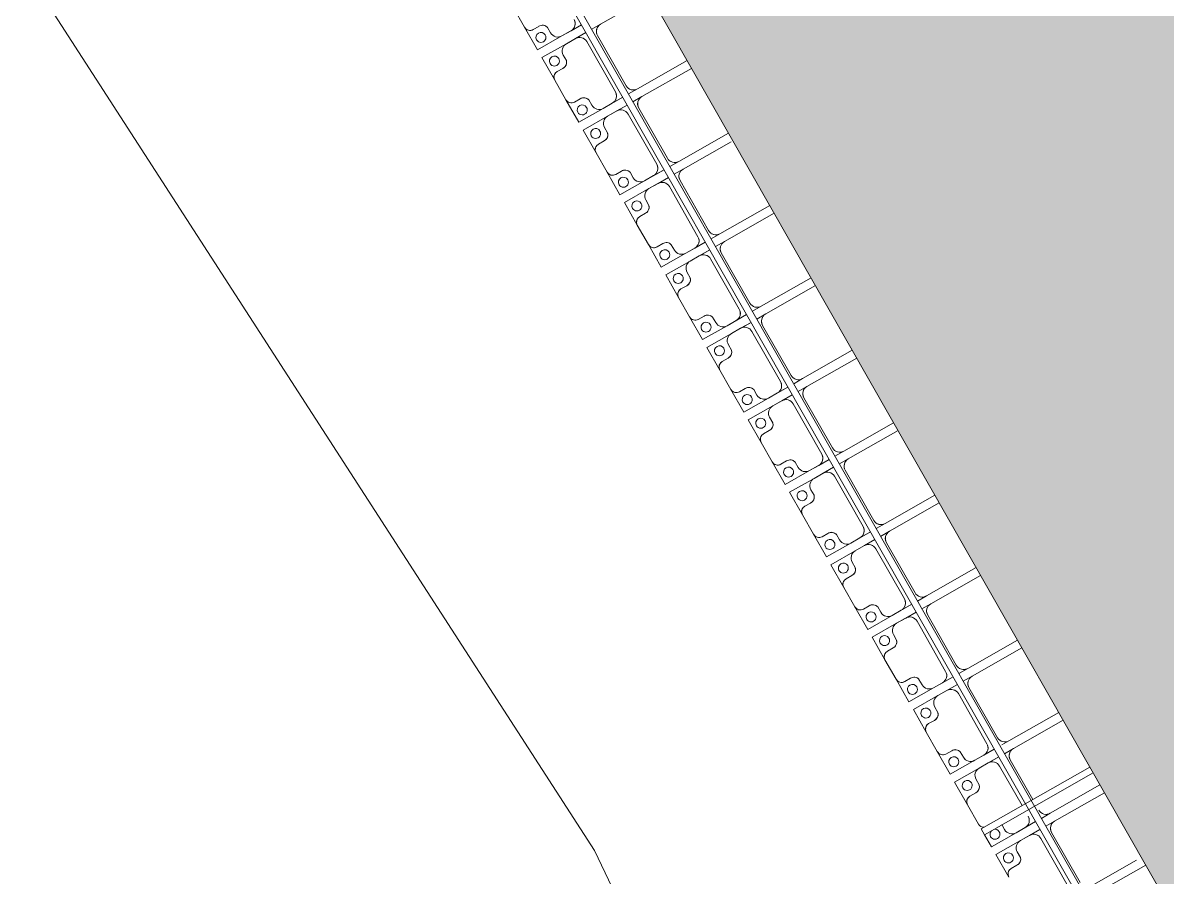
# Model space of a CAD drawing. Header units: millimetres. Extents: x -861324 to 439029, y -308065 to 694685.
# Drawn here: x -211428 to -204569, y -52402 to -47278 of the extents above; entities that cross this region are included whole.
import ezdxf

# ---------------------------------------------------------------- set-up
doc = ezdxf.new("R2010")
doc.units = ezdxf.units.MM
for name, color, linetype, lineweight in [('A-DETL-GENF', 92, 'Continuous', 9), ('A-DETL-THIN', 151, 'Continuous', 9), ('A-GENM', 13, 'Continuous', 9), ('C-TOPO-MINR', 7, 'Continuous', 9), ('S-BEAM', 12, 'Continuous', 9)]:
    doc.layers.add(name, color=color, linetype=linetype, lineweight=lineweight)

# ---------------------------------------------------------------- blocks, each defined once
blk = doc.blocks.new('Dầm C52 - Hộp 40x60-V138-BỐ TRÍ BÈ PIN HỒ BẢN MÒNG')
at = {"layer": 'S-BEAM', "color": 7}
for p, q in [((55233.7, 20), (55982.1, 20)), ((55982.1, 20), (55982.1, -20)), ((55982.1, -20), (55233.7, -20))]:
    blk.add_line(p, q, dxfattribs=at)
blk = doc.blocks.new('Dai phaodi lai - DẢI PHAO ĐI LẠI-25020-BỐ TRÍ BÈ PIN HỒ BẢN MÒNG')
at = {"layer": 'A-GENM', "color": 7}
for p, q in [((34776.8, 0), (34776.8, -343.3)), ((35723.2, -343.3), (35723.2, 0)), ((36723.2, -343.3), (36723.2, 0)), ((36776.8, 0), (36776.8, -343.3)), ((38223.2, -343.3), (38223.2, 0)), ((38276.8, 0), (38276.8, -343.3)), ((39776.8, 0), (39776.8, -343.3)), ((34276.8, 0), (34276.8, -343.3)), ((34723.2, -343.3), (34723.2, 0)), ((35223.2, -343.3), (35223.2, 0)), ((35276.8, -11), (35276.8, -343.3)), ((35776.8, 0), (35776.8, -343.3)), ((36223.2, -343.3), (36223.2, 0)), ((36276.8, 0), (36276.8, -343.3)), ((37223.2, -343.3), (37223.2, 0)), ((37276.8, 0), (37276.8, -343.3)), ((37723.2, -343.3), (37723.2, 0)), ((37776.8, 0), (37776.8, -343.3)), ((38723.2, -343.3), (38723.2, 0)), ((38776.8, 0), (38776.8, -343.3)), ((39223.2, -343.3), (39223.2, 0)), ((39276.8, 0), (39276.8, -343.3)), ((39723.2, -343.3), (39723.2, 0)), ((40223.2, -343.3), (40223.2, -32.6)), ((40276.8, 0), (40276.8, -343.3)), ((34276.8, -404.5), (34276.8, -343.3)), ((34326.8, -393.3), (34673.2, -393.3)), ((34723.2, -343.3), (34723.2, -404.5)), ((34776.8, -404.5), (34776.8, -343.3)), ((34826.8, -393.3), (35173.2, -393.3)), ((35223.2, -343.3), (35223.2, -404.5)), ((35276.8, -404.5), (35276.8, -343.3)), ((35326.8, -393.3), (35673.2, -393.3)), ((35723.2, -343.3), (35723.2, -404.5)), ((35776.8, -404.5), (35776.8, -343.3)), ((35826.8, -393.3), (36173.2, -393.3)), ((36223.2, -343.3), (36223.2, -404.5)), ((36276.8, -404.5), (36276.8, -343.3)), ((36326.8, -393.3), (36673.2, -393.3)), ((36723.2, -343.3), (36723.2, -404.5)), ((36776.8, -404.5), (36776.8, -343.3)), ((36826.8, -393.3), (37173.2, -393.3)), ((37223.2, -343.3), (37223.2, -404.5)), ((37276.8, -404.5), (37276.8, -343.3)), ((37326.8, -393.3), (37673.2, -393.3)), ((37723.2, -343.3), (37723.2, -404.5)), ((37776.8, -404.5), (37776.8, -343.3)), ((37826.8, -393.3), (38173.2, -393.3)), ((38223.2, -343.3), (38223.2, -404.5)), ((38276.8, -404.5), (38276.8, -343.3)), ((38326.8, -393.3), (38673.2, -393.3)), ((38723.2, -343.3), (38723.2, -404.5)), ((38776.8, -404.5), (38776.8, -343.3)), ((38826.8, -393.3), (39173.2, -393.3)), ((39223.2, -343.3), (39223.2, -393.2)), ((39276.8, -404.5), (39276.8, -343.3)), ((39326.8, -393.3), (39600, -393.3)), ((39723.2, -343.3), (39723.2, -404.5)), ((39776.8, -404.5), (39776.8, -343.3)), ((39826.8, -393.3), (40173.2, -393.3)), ((34223.2, -444.5), (34223.2, -516.7)), ((34276.8, -516.7), (34276.8, -444.5)), ((34673.2, -466.7), (34326.8, -466.7)), ((34723.2, -444.5), (34723.2, -516.7)), ((34776.8, -516.7), (34776.8, -444.5)), ((35173.2, -466.7), (34826.8, -466.7)), ((35223.2, -444.5), (35223.2, -516.7)), ((35276.8, -516.7), (35276.8, -444.5)), ((35673.2, -466.7), (35326.8, -466.7)), ((35723.2, -444.5), (35723.2, -516.7)), ((35776.8, -516.7), (35776.8, -444.5)), ((36173.2, -466.7), (35826.8, -466.7)), ((36223.2, -444.5), (36223.2, -516.7)), ((36276.8, -516.7), (36276.8, -444.5)), ((36673.2, -466.7), (36326.8, -466.7)), ((36723.2, -444.5), (36723.2, -516.7)), ((36776.8, -516.7), (36776.8, -444.5)), ((37173.2, -466.7), (36826.8, -466.7)), ((37223.2, -444.5), (37223.2, -516.7)), ((37276.8, -516.7), (37276.8, -444.5)), ((37673.2, -466.7), (37326.8, -466.7)), ((37723.2, -444.5), (37723.2, -516.7)), ((37776.8, -516.7), (37776.8, -444.5)), ((38173.2, -466.7), (37826.8, -466.7)), ((38223.2, -444.5), (38223.2, -516.7)), ((38276.8, -516.7), (38276.8, -444.5)), ((38673.2, -466.7), (38326.8, -466.7)), ((38723.2, -444.5), (38723.2, -516.7)), ((38776.8, -516.7), (38776.8, -444.5)), ((39173.2, -466.7), (38826.8, -466.7)), ((39223.2, -444.5), (39223.2, -516.7)), ((39276.8, -516.7), (39276.8, -444.5)), ((39600, -466.7), (39326.8, -466.7)), ((39723.2, -444.5), (39723.2, -516.7)), ((39776.8, -516.7), (39776.8, -444.5)), ((40173.2, -466.7), (39826.8, -466.7)), ((34223.2, -579.3), (34223.2, -516.7)), ((34276.8, -516.7), (34276.8, -579.3)), ((34723.2, -579.3), (34723.2, -516.7)), ((34776.8, -516.7), (34776.8, -579.3)), ((35223.2, -579.3), (35223.2, -516.7)), ((35276.8, -516.7), (35276.8, -579.3)), ((35723.2, -579.3), (35723.2, -516.7)), ((35776.8, -516.7), (35776.8, -579.3)), ((36223.2, -579.3), (36223.2, -516.7)), ((36276.8, -516.7), (36276.8, -579.3)), ((36723.2, -579.3), (36723.2, -516.7)), ((36776.8, -516.7), (36776.8, -579.3)), ((37223.2, -579.3), (37223.2, -516.7)), ((37276.8, -516.7), (37276.8, -579.3)), ((37723.2, -579.3), (37723.2, -516.7)), ((37776.8, -516.7), (37776.8, -579.3)), ((38223.2, -579.3), (38223.2, -516.7)), ((38276.8, -516.7), (38276.8, -579.3)), ((38723.2, -579.3), (38723.2, -516.7)), ((38776.8, -516.7), (38776.8, -579.3)), ((39223.2, -579.3), (39223.2, -516.7)), ((39276.8, -516.7), (39276.8, -579.3)), ((39723.2, -579.3), (39723.2, -516.7)), ((39776.8, -516.7), (39776.8, -579.3)), ((34104.9, -710.4), (34104.9, -670.7)), ((34135.7, -629.3), (34173.2, -629.3)), ((34326.8, -629.3), (34364.3, -629.3)), ((34395.1, -670.7), (34395.1, -710.4)), ((34604.9, -710.4), (34604.9, -670.7)), ((34635.7, -629.3), (34673.2, -629.3)), ((34826.8, -629.3), (34864.3, -629.3)), ((34895.1, -670.7), (34895.1, -710.4)), ((35104.9, -710.4), (35104.9, -670.7)), ((35135.7, -629.3), (35173.2, -629.3)), ((35326.8, -629.3), (35364.3, -629.3)), ((35395.1, -670.7), (35395.1, -710.4)), ((35604.9, -710.4), (35604.9, -670.7)), ((35635.7, -629.3), (35673.2, -629.3)), ((35826.8, -629.3), (35864.3, -629.3)), ((35895.1, -670.7), (35895.1, -710.4)), ((36104.9, -710.4), (36104.9, -670.7)), ((36135.7, -629.3), (36173.2, -629.3)), ((36326.8, -629.3), (36364.3, -629.3)), ((36395.1, -670.7), (36395.1, -710.4)), ((36604.9, -710.4), (36604.9, -670.7)), ((36635.7, -629.3), (36673.2, -629.3)), ((36826.8, -629.3), (36864.3, -629.3)), ((36895.1, -670.7), (36895.1, -710.4)), ((37104.9, -710.4), (37104.9, -670.7)), ((37135.7, -629.3), (37173.2, -629.3)), ((37326.8, -629.3), (37364.3, -629.3)), ((37395.1, -670.7), (37395.1, -710.4)), ((37604.9, -710.4), (37604.9, -670.7)), ((37635.7, -629.3), (37673.2, -629.3)), ((37826.8, -629.3), (37864.3, -629.3)), ((37895.1, -670.7), (37895.1, -710.4)), ((38104.9, -710.4), (38104.9, -670.7)), ((38135.7, -629.3), (38173.2, -629.3)), ((38326.8, -629.3), (38364.3, -629.3)), ((38395.1, -670.7), (38395.1, -710.4)), ((38604.9, -710.4), (38604.9, -670.7)), ((38635.7, -629.3), (38673.2, -629.3)), ((38826.8, -629.3), (38864.3, -629.3)), ((38895.1, -670.7), (38895.1, -710.4)), ((39104.9, -710.4), (39104.9, -670.7)), ((39135.7, -629.3), (39173.2, -629.3)), ((39326.8, -629.3), (39364.3, -629.3)), ((39395.1, -670.7), (39395.1, -710.4)), ((39637.8, -629.3), (39673.2, -629.3)), ((39826.8, -629.3), (39864.3, -629.3)), ((39895.1, -670.7), (39895.1, -710.4)), ((33933.1, -748.4), (34066.9, -748.4)), ((34433.1, -748.4), (34566.9, -748.4)), ((34933.1, -748.4), (35066.9, -748.4)), ((35433.1, -748.4), (35566.9, -748.4)), ((35933.1, -748.4), (36066.9, -748.4)), ((36433.1, -748.4), (36566.9, -748.4)), ((36933.1, -748.4), (37066.9, -748.4)), ((37433.1, -748.4), (37566.9, -748.4)), ((37933.1, -748.4), (38066.9, -748.4)), ((38433.1, -748.4), (38566.9, -748.4)), ((38933.1, -748.4), (39066.9, -748.4)), ((39433.1, -748.4), (39566.9, -748.4))]:
    blk.add_line(p, q, dxfattribs=at)
at = {"layer": 'A-GENM', "color": 9}
for p, q in [((34276.8, -404.5), (34276.8, -343.3)), ((34723.2, -343.3), (34723.2, -404.5)), ((34776.8, -404.5), (34776.8, -343.3)), ((35223.2, -343.3), (35223.2, -404.5)), ((35276.8, -404.5), (35276.8, -343.3)), ((35723.2, -343.3), (35723.2, -404.5)), ((35776.8, -404.5), (35776.8, -343.3)), ((36223.2, -343.3), (36223.2, -404.5)), ((36276.8, -404.5), (36276.8, -343.3)), ((36723.2, -343.3), (36723.2, -404.5)), ((36776.8, -404.5), (36776.8, -343.3)), ((37223.2, -343.3), (37223.2, -404.5)), ((37276.8, -404.5), (37276.8, -343.3)), ((37723.2, -343.3), (37723.2, -404.5)), ((37776.8, -404.5), (37776.8, -343.3)), ((38223.2, -343.3), (38223.2, -404.5)), ((38276.8, -404.5), (38276.8, -343.3)), ((38723.2, -343.3), (38723.2, -404.5)), ((38776.8, -404.5), (38776.8, -343.3)), ((39223.2, -343.3), (39223.2, -393.2)), ((39276.8, -404.5), (39276.8, -343.3)), ((39723.2, -343.3), (39723.2, -404.5)), ((39776.8, -404.5), (39776.8, -343.3)), ((34223.2, -444.5), (34223.2, -579.3)), ((34276.8, -579.3), (34276.8, -444.5)), ((34723.2, -444.5), (34723.2, -579.3)), ((34776.8, -579.3), (34776.8, -444.5)), ((35223.2, -444.5), (35223.2, -579.3)), ((35276.8, -579.3), (35276.8, -444.5)), ((35723.2, -444.5), (35723.2, -579.3)), ((35776.8, -579.3), (35776.8, -444.5)), ((36223.2, -444.5), (36223.2, -579.3)), ((36276.8, -579.3), (36276.8, -444.5)), ((36723.2, -444.5), (36723.2, -579.3)), ((36776.8, -579.3), (36776.8, -444.5)), ((37223.2, -444.5), (37223.2, -579.3)), ((37276.8, -579.3), (37276.8, -444.5)), ((37723.2, -444.5), (37723.2, -579.3)), ((37776.8, -579.3), (37776.8, -444.5)), ((38223.2, -444.5), (38223.2, -579.3)), ((38276.8, -579.3), (38276.8, -444.5)), ((38723.2, -444.5), (38723.2, -579.3)), ((38776.8, -579.3), (38776.8, -444.5)), ((39223.2, -444.5), (39223.2, -579.3)), ((39276.8, -579.3), (39276.8, -444.5)), ((39723.2, -444.5), (39723.2, -579.3)), ((39776.8, -579.3), (39776.8, -444.5)), ((34223.2, -579.3), (34223.2, -748.4)), ((34223.2, -748.4), (34223.2, -579.3)), ((34276.8, -748.4), (34276.8, -579.3)), ((34276.8, -579.3), (34276.8, -748.4)), ((34723.2, -579.3), (34723.2, -748.4)), ((34723.2, -748.4), (34723.2, -579.3)), ((34776.8, -748.4), (34776.8, -579.3)), ((34776.8, -579.3), (34776.8, -748.4)), ((35223.2, -579.3), (35223.2, -748.4)), ((35223.2, -748.4), (35223.2, -579.3)), ((35276.8, -748.4), (35276.8, -579.3)), ((35276.8, -579.3), (35276.8, -748.4)), ((35723.2, -579.3), (35723.2, -748.4)), ((35723.2, -748.4), (35723.2, -579.3)), ((35776.8, -748.4), (35776.8, -579.3)), ((35776.8, -579.3), (35776.8, -748.4)), ((36223.2, -579.3), (36223.2, -748.4)), ((36223.2, -748.4), (36223.2, -579.3)), ((36276.8, -748.4), (36276.8, -579.3)), ((36276.8, -579.3), (36276.8, -748.4)), ((36723.2, -579.3), (36723.2, -748.4)), ((36723.2, -748.4), (36723.2, -579.3)), ((36776.8, -748.4), (36776.8, -579.3)), ((36776.8, -579.3), (36776.8, -748.4)), ((37223.2, -579.3), (37223.2, -748.4)), ((37223.2, -748.4), (37223.2, -579.3)), ((37276.8, -748.4), (37276.8, -579.3)), ((37276.8, -579.3), (37276.8, -748.4)), ((37723.2, -579.3), (37723.2, -748.4)), ((37723.2, -748.4), (37723.2, -579.3)), ((37776.8, -748.4), (37776.8, -579.3)), ((37776.8, -579.3), (37776.8, -748.4)), ((38223.2, -579.3), (38223.2, -748.4)), ((38223.2, -748.4), (38223.2, -579.3)), ((38276.8, -748.4), (38276.8, -579.3)), ((38276.8, -579.3), (38276.8, -748.4)), ((38723.2, -579.3), (38723.2, -748.4)), ((38723.2, -748.4), (38723.2, -579.3)), ((38776.8, -748.4), (38776.8, -579.3)), ((38776.8, -579.3), (38776.8, -748.4)), ((39223.2, -579.3), (39223.2, -748.4)), ((39223.2, -748.4), (39223.2, -579.3)), ((39276.8, -748.4), (39276.8, -579.3)), ((39276.8, -579.3), (39276.8, -748.4)), ((39723.2, -579.3), (39723.2, -748.4)), ((39723.2, -748.4), (39723.2, -579.3)), ((39776.8, -748.4), (39776.8, -579.3)), ((39776.8, -579.3), (39776.8, -748.4)), ((34104.9, -670.7), (34104.9, -710.4)), ((34104.9, -670.7), (34104.9, -710.4)), ((34104.9, -710.4), (34104.9, -670.7)), ((34173.2, -629.3), (34135.7, -629.3)), ((34173.2, -629.3), (34135.7, -629.3)), ((34135.7, -629.3), (34173.2, -629.3)), ((34364.3, -629.3), (34326.8, -629.3)), ((34364.3, -629.3), (34326.8, -629.3)), ((34326.8, -629.3), (34364.3, -629.3)), ((34604.9, -670.7), (34604.9, -710.4)), ((34604.9, -670.7), (34604.9, -710.4)), ((34604.9, -710.4), (34604.9, -670.7)), ((34673.2, -629.3), (34635.7, -629.3)), ((34673.2, -629.3), (34635.7, -629.3)), ((34635.7, -629.3), (34673.2, -629.3)), ((34864.3, -629.3), (34826.8, -629.3)), ((34864.3, -629.3), (34826.8, -629.3)), ((34826.8, -629.3), (34864.3, -629.3)), ((35104.9, -670.7), (35104.9, -710.4)), ((35104.9, -670.7), (35104.9, -710.4)), ((35104.9, -710.4), (35104.9, -670.7)), ((35173.2, -629.3), (35135.7, -629.3)), ((35173.2, -629.3), (35135.7, -629.3)), ((35135.7, -629.3), (35173.2, -629.3)), ((35364.3, -629.3), (35326.8, -629.3)), ((35364.3, -629.3), (35326.8, -629.3)), ((35326.8, -629.3), (35364.3, -629.3)), ((35604.9, -670.7), (35604.9, -710.4)), ((35604.9, -670.7), (35604.9, -710.4)), ((35604.9, -710.4), (35604.9, -670.7)), ((35673.2, -629.3), (35635.7, -629.3)), ((35673.2, -629.3), (35635.7, -629.3)), ((35635.7, -629.3), (35673.2, -629.3)), ((35864.3, -629.3), (35826.8, -629.3)), ((35864.3, -629.3), (35826.8, -629.3)), ((35826.8, -629.3), (35864.3, -629.3)), ((36104.9, -670.7), (36104.9, -710.4)), ((36104.9, -670.7), (36104.9, -710.4)), ((36104.9, -710.4), (36104.9, -670.7)), ((36173.2, -629.3), (36135.7, -629.3)), ((36173.2, -629.3), (36135.7, -629.3)), ((36135.7, -629.3), (36173.2, -629.3)), ((36364.3, -629.3), (36326.8, -629.3)), ((36364.3, -629.3), (36326.8, -629.3)), ((36326.8, -629.3), (36364.3, -629.3)), ((36604.9, -670.7), (36604.9, -710.4)), ((36604.9, -670.7), (36604.9, -710.4)), ((36604.9, -710.4), (36604.9, -670.7)), ((36673.2, -629.3), (36635.7, -629.3)), ((36673.2, -629.3), (36635.7, -629.3)), ((36635.7, -629.3), (36673.2, -629.3)), ((36864.3, -629.3), (36826.8, -629.3)), ((36864.3, -629.3), (36826.8, -629.3)), ((36826.8, -629.3), (36864.3, -629.3)), ((37104.9, -670.7), (37104.9, -710.4)), ((37104.9, -670.7), (37104.9, -710.4)), ((37104.9, -710.4), (37104.9, -670.7)), ((37173.2, -629.3), (37135.7, -629.3)), ((37173.2, -629.3), (37135.7, -629.3)), ((37135.7, -629.3), (37173.2, -629.3)), ((37364.3, -629.3), (37326.8, -629.3)), ((37364.3, -629.3), (37326.8, -629.3)), ((37326.8, -629.3), (37364.3, -629.3)), ((37604.9, -670.7), (37604.9, -710.4)), ((37604.9, -670.7), (37604.9, -710.4)), ((37604.9, -710.4), (37604.9, -670.7)), ((37673.2, -629.3), (37635.7, -629.3)), ((37673.2, -629.3), (37635.7, -629.3)), ((37635.7, -629.3), (37673.2, -629.3)), ((37864.3, -629.3), (37826.8, -629.3)), ((37864.3, -629.3), (37826.8, -629.3)), ((37826.8, -629.3), (37864.3, -629.3)), ((38104.9, -670.7), (38104.9, -710.4)), ((38104.9, -670.7), (38104.9, -710.4)), ((38104.9, -710.4), (38104.9, -670.7)), ((38173.2, -629.3), (38135.7, -629.3)), ((38173.2, -629.3), (38135.7, -629.3)), ((38135.7, -629.3), (38173.2, -629.3)), ((38364.3, -629.3), (38326.8, -629.3)), ((38364.3, -629.3), (38326.8, -629.3)), ((38326.8, -629.3), (38364.3, -629.3)), ((38604.9, -670.7), (38604.9, -710.4)), ((38604.9, -670.7), (38604.9, -710.4)), ((38604.9, -710.4), (38604.9, -670.7)), ((38673.2, -629.3), (38635.7, -629.3)), ((38673.2, -629.3), (38635.7, -629.3)), ((38635.7, -629.3), (38673.2, -629.3)), ((38864.3, -629.3), (38826.8, -629.3)), ((38864.3, -629.3), (38826.8, -629.3)), ((38826.8, -629.3), (38864.3, -629.3)), ((39104.9, -670.7), (39104.9, -710.4)), ((39104.9, -670.7), (39104.9, -710.4)), ((39104.9, -710.4), (39104.9, -670.7)), ((39173.2, -629.3), (39135.7, -629.3)), ((39173.2, -629.3), (39135.7, -629.3)), ((39135.7, -629.3), (39173.2, -629.3)), ((39364.3, -629.3), (39326.8, -629.3)), ((39364.3, -629.3), (39326.8, -629.3)), ((39326.8, -629.3), (39364.3, -629.3)), ((39673.2, -629.3), (39637.8, -629.3)), ((39673.2, -629.3), (39637.8, -629.3)), ((39637.8, -629.3), (39673.2, -629.3)), ((39864.3, -629.3), (39826.8, -629.3)), ((39864.3, -629.3), (39826.8, -629.3)), ((39826.8, -629.3), (39864.3, -629.3)), ((34223.2, -748.4), (34066.9, -748.4)), ((34066.9, -748.4), (34223.2, -748.4)), ((34427.9, -748.4), (34276.8, -748.4)), ((34276.8, -748.4), (34427.9, -748.4)), ((34723.2, -748.4), (34566.9, -748.4)), ((34566.9, -748.4), (34723.2, -748.4)), ((34933.1, -748.4), (34776.8, -748.4)), ((34776.8, -748.4), (34933.1, -748.4)), ((35223.2, -748.4), (35066.9, -748.4)), ((35066.9, -748.4), (35223.2, -748.4)), ((35433.1, -748.4), (35276.8, -748.4)), ((35276.8, -748.4), (35433.1, -748.4)), ((35723.2, -748.4), (35566.9, -748.4)), ((35566.9, -748.4), (35723.2, -748.4)), ((35933.1, -748.4), (35776.8, -748.4)), ((35776.8, -748.4), (35933.1, -748.4)), ((36223.2, -748.4), (36066.9, -748.4)), ((36066.9, -748.4), (36223.2, -748.4)), ((36433.1, -748.4), (36276.8, -748.4)), ((36276.8, -748.4), (36433.1, -748.4)), ((36723.2, -748.4), (36566.9, -748.4)), ((36566.9, -748.4), (36723.2, -748.4)), ((36933.1, -748.4), (36776.8, -748.4)), ((36776.8, -748.4), (36933.1, -748.4)), ((37223.2, -748.4), (37066.9, -748.4)), ((37066.9, -748.4), (37223.2, -748.4)), ((37433.1, -748.4), (37276.8, -748.4)), ((37276.8, -748.4), (37433.1, -748.4)), ((37723.2, -748.4), (37566.9, -748.4)), ((37566.9, -748.4), (37723.2, -748.4)), ((37933.1, -748.4), (37776.8, -748.4)), ((37776.8, -748.4), (37933.1, -748.4)), ((38223.2, -748.4), (38066.9, -748.4)), ((38066.9, -748.4), (38223.2, -748.4)), ((38433.1, -748.4), (38276.8, -748.4)), ((38276.8, -748.4), (38433.1, -748.4)), ((38723.2, -748.4), (38566.9, -748.4)), ((38566.9, -748.4), (38723.2, -748.4)), ((38933.1, -748.4), (38776.8, -748.4)), ((38776.8, -748.4), (38933.1, -748.4)), ((39223.2, -748.4), (39066.9, -748.4)), ((39066.9, -748.4), (39223.2, -748.4)), ((39433.1, -748.4), (39276.8, -748.4)), ((39276.8, -748.4), (39433.1, -748.4)), ((39723.2, -748.4), (39640, -748.4)), ((39640, -748.4), (39723.2, -748.4)), ((39933.1, -748.4), (39776.8, -748.4)), ((39776.8, -748.4), (39933.1, -748.4))]:
    blk.add_line(p, q, dxfattribs=at)
at = {"layer": 'A-GENM', "color": 7}
for centre, radius, start, end in [((34326.8, -343.3), 50, 180, 270), ((34326.8, -343.3), 50, 210, 270), ((34673.2, -343.3), 50, 270, 0), ((34673.2, -343.3), 50, 300, 0), ((34826.8, -343.3), 50, 180, 270), ((34826.8, -343.3), 50, 210, 270), ((35173.2, -343.3), 50, 270, 0), ((35173.2, -343.3), 50, 300, 0), ((35326.8, -343.3), 50, 180, 270), ((35326.8, -343.3), 50, 210, 270), ((35673.2, -343.3), 50, 270, 0), ((35673.2, -343.3), 50, 300, 0), ((35826.8, -343.3), 50, 180, 270), ((35826.8, -343.3), 50, 210, 270), ((36173.2, -343.3), 50, 270, 0), ((36173.2, -343.3), 50, 300, 0), ((36326.8, -343.3), 50, 180, 270), ((36326.8, -343.3), 50, 210, 270), ((36673.2, -343.3), 50, 270, 0), ((36673.2, -343.3), 50, 300, 0), ((36826.8, -343.3), 50, 180, 270), ((36826.8, -343.3), 50, 210, 270), ((37173.2, -343.3), 50, 270, 0), ((37173.2, -343.3), 50, 300, 0), ((37326.8, -343.3), 50, 180, 270), ((37326.8, -343.3), 50, 210, 270), ((37673.2, -343.3), 50, 270, 0), ((37673.2, -343.3), 50, 300, 0), ((37826.8, -343.3), 50, 180, 270), ((37826.8, -343.3), 50, 210, 270), ((38173.2, -343.3), 50, 270, 0), ((38173.2, -343.3), 50, 300, 0), ((38326.8, -343.3), 50, 180, 270), ((38326.8, -343.3), 50, 210, 270), ((38673.2, -343.3), 50, 270, 0), ((38673.2, -343.3), 50, 300, 0), ((38826.8, -343.3), 50, 180, 270), ((38826.8, -343.3), 50, 210, 270), ((39173.2, -343.3), 50, 270, 0), ((39173.2, -343.3), 50, 300, 0), ((39326.8, -343.3), 50, 180, 270), ((39326.8, -343.3), 50, 210, 270), ((39673.2, -343.3), 50, 270, 0), ((39673.2, -343.3), 50, 300, 0), ((39826.8, -343.3), 50, 180, 270), ((39826.8, -343.3), 50, 210, 270), ((34173.2, -516.7), 50, 360, 90), ((34173.2, -516.7), 50, 30, 90), ((34326.8, -516.7), 50, 90, 180), ((34326.8, -516.7), 50, 120, 180), ((34673.2, -516.7), 50, 360, 90), ((34673.2, -516.7), 50, 30, 90), ((34826.8, -516.7), 50, 90, 180), ((34826.8, -516.7), 50, 120, 180), ((35173.2, -516.7), 50, 360, 90), ((35173.2, -516.7), 50, 30, 90), ((35326.8, -516.7), 50, 90, 180), ((35326.8, -516.7), 50, 120, 180), ((35673.2, -516.7), 50, 360, 90), ((35673.2, -516.7), 50, 30, 90), ((35826.8, -516.7), 50, 90, 180), ((35826.8, -516.7), 50, 120, 180), ((36173.2, -516.7), 50, 360, 90), ((36173.2, -516.7), 50, 30, 90), ((36326.8, -516.7), 50, 90, 180), ((36326.8, -516.7), 50, 120, 180), ((36673.2, -516.7), 50, 360, 90), ((36673.2, -516.7), 50, 30, 90), ((36826.8, -516.7), 50, 90, 180), ((36826.8, -516.7), 50, 120, 180), ((37173.2, -516.7), 50, 360, 90), ((37173.2, -516.7), 50, 30, 90), ((37326.8, -516.7), 50, 90, 180), ((37326.8, -516.7), 50, 120, 180), ((37673.2, -516.7), 50, 360, 90), ((37673.2, -516.7), 50, 30, 90), ((37826.8, -516.7), 50, 90, 180), ((37826.8, -516.7), 50, 120, 180), ((38173.2, -516.7), 50, 360, 90), ((38173.2, -516.7), 50, 30, 90), ((38326.8, -516.7), 50, 90, 180), ((38326.8, -516.7), 50, 120, 180), ((38673.2, -516.7), 50, 360, 90), ((38673.2, -516.7), 50, 30, 90), ((38826.8, -516.7), 50, 90, 180), ((38826.8, -516.7), 50, 120, 180), ((39173.2, -516.7), 50, 360, 90), ((39173.2, -516.7), 50, 30, 90), ((39326.8, -516.7), 50, 90, 180), ((39326.8, -516.7), 50, 120, 180), ((39673.2, -516.7), 50, 360, 90), ((39673.2, -516.7), 50, 30, 90), ((39826.8, -516.7), 50, 90, 180), ((39826.8, -516.7), 50, 120, 180), ((34173.2, -579.3), 50, 270, 360), ((34326.8, -579.3), 50, 180, 270), ((34673.2, -579.3), 50, 270, 360), ((34826.8, -579.3), 50, 180, 270), ((35173.2, -579.3), 50, 270, 360), ((35326.8, -579.3), 50, 180, 270), ((35673.2, -579.3), 50, 270, 360), ((35826.8, -579.3), 50, 180, 270), ((36173.2, -579.3), 50, 270, 360), ((36326.8, -579.3), 50, 180, 270), ((36673.2, -579.3), 50, 270, 360), ((36826.8, -579.3), 50, 180, 270), ((37173.2, -579.3), 50, 270, 360), ((37326.8, -579.3), 50, 180, 270), ((37673.2, -579.3), 50, 270, 360), ((37826.8, -579.3), 50, 180, 270), ((38173.2, -579.3), 50, 270, 360), ((38326.8, -579.3), 50, 180, 270), ((38673.2, -579.3), 50, 270, 360), ((38826.8, -579.3), 50, 180, 270), ((39173.2, -579.3), 50, 270, 360), ((39326.8, -579.3), 50, 180, 270), ((39673.2, -579.3), 50, 270, 360), ((39826.8, -579.3), 50, 180, 270), ((34144.8, -668.2), 40, 103.18854, 183.50807), ((34355.2, -668.2), 40, 356.49193, 76.81146), ((34644.8, -668.2), 40, 103.18854, 183.50807), ((34855.2, -668.2), 40, 356.49193, 76.81146), ((35144.8, -668.2), 40, 103.18854, 183.50807), ((35355.2, -668.2), 40, 356.49193, 76.81146), ((35644.8, -668.2), 40, 103.18854, 183.50807), ((35855.2, -668.2), 40, 356.49193, 76.81146), ((36144.8, -668.2), 40, 103.18854, 183.50807), ((36355.2, -668.2), 40, 356.49193, 76.81146), ((36644.8, -668.2), 40, 103.18854, 183.50807), ((36855.2, -668.2), 40, 356.49193, 76.81146), ((37144.8, -668.2), 40, 103.18854, 183.50807), ((37355.2, -668.2), 40, 356.49193, 76.81146), ((37644.8, -668.2), 40, 103.18854, 183.50807), ((37855.2, -668.2), 40, 356.49193, 76.81146), ((38144.8, -668.2), 40, 103.18854, 183.50807), ((38355.2, -668.2), 40, 356.49193, 76.81146), ((38644.8, -668.2), 40, 103.18854, 183.50807), ((38855.2, -668.2), 40, 356.49193, 76.81146), ((39144.8, -668.2), 40, 103.18854, 183.50807), ((39355.2, -668.2), 40, 356.49193, 76.81146), ((39855.2, -668.2), 40, 356.49193, 76.81146), ((34066.9, -710.4), 38, 270, 0), ((34433.1, -710.4), 38, 180, 270), ((34566.9, -710.4), 38, 270, 0), ((34933.1, -710.4), 38, 180, 270), ((35066.9, -710.4), 38, 270, 0), ((35433.1, -710.4), 38, 180, 270), ((35566.9, -710.4), 38, 270, 0), ((35933.1, -710.4), 38, 180, 270), ((36066.9, -710.4), 38, 270, 0), ((36433.1, -710.4), 38, 180, 270), ((36566.9, -710.4), 38, 270, 0), ((36933.1, -710.4), 38, 180, 270), ((37066.9, -710.4), 38, 270, 0), ((37433.1, -710.4), 38, 180, 270), ((37566.9, -710.4), 38, 270, 0), ((37933.1, -710.4), 38, 180, 270), ((38066.9, -710.4), 38, 270, 0), ((38433.1, -710.4), 38, 180, 270), ((38566.9, -710.4), 38, 270, 0), ((38933.1, -710.4), 38, 180, 270), ((39066.9, -710.4), 38, 270, 0), ((39433.1, -710.4), 38, 180, 270), ((39566.9, -710.4), 38, 270, 330), ((39933.1, -710.4), 38, 180, 270)]:
    blk.add_arc(centre, radius, start, end, dxfattribs=at)
at = {"layer": 'A-GENM', "color": 9}
for centre, radius, start, end in [((34173.2, -579.3), 50, 270, 360), ((34173.2, -579.3), 50, 270, 360), ((34173.2, -579.3), 50, 270, 360), ((34326.8, -579.3), 50, 180, 270), ((34326.8, -579.3), 50, 180, 270), ((34326.8, -579.3), 50, 180, 270), ((34673.2, -579.3), 50, 270, 360), ((34673.2, -579.3), 50, 270, 360), ((34673.2, -579.3), 50, 270, 360), ((34826.8, -579.3), 50, 180, 270), ((34826.8, -579.3), 50, 180, 270), ((34826.8, -579.3), 50, 180, 270), ((35173.2, -579.3), 50, 270, 360), ((35173.2, -579.3), 50, 270, 360), ((35173.2, -579.3), 50, 270, 360), ((35326.8, -579.3), 50, 180, 270), ((35326.8, -579.3), 50, 180, 270), ((35326.8, -579.3), 50, 180, 270), ((35673.2, -579.3), 50, 270, 360), ((35673.2, -579.3), 50, 270, 360), ((35673.2, -579.3), 50, 270, 360), ((35826.8, -579.3), 50, 180, 270), ((35826.8, -579.3), 50, 180, 270), ((35826.8, -579.3), 50, 180, 270), ((36173.2, -579.3), 50, 270, 360), ((36173.2, -579.3), 50, 270, 360), ((36173.2, -579.3), 50, 270, 360), ((36326.8, -579.3), 50, 180, 270), ((36326.8, -579.3), 50, 180, 270), ((36326.8, -579.3), 50, 180, 270), ((36673.2, -579.3), 50, 270, 360), ((36673.2, -579.3), 50, 270, 360), ((36673.2, -579.3), 50, 270, 360), ((36826.8, -579.3), 50, 180, 270), ((36826.8, -579.3), 50, 180, 270), ((36826.8, -579.3), 50, 180, 270), ((37173.2, -579.3), 50, 270, 360), ((37173.2, -579.3), 50, 270, 360), ((37173.2, -579.3), 50, 270, 360), ((37326.8, -579.3), 50, 180, 270), ((37326.8, -579.3), 50, 180, 270), ((37326.8, -579.3), 50, 180, 270), ((37673.2, -579.3), 50, 270, 360), ((37673.2, -579.3), 50, 270, 360), ((37673.2, -579.3), 50, 270, 360), ((37826.8, -579.3), 50, 180, 270), ((37826.8, -579.3), 50, 180, 270), ((37826.8, -579.3), 50, 180, 270), ((38173.2, -579.3), 50, 270, 360), ((38173.2, -579.3), 50, 270, 360), ((38173.2, -579.3), 50, 270, 360), ((38326.8, -579.3), 50, 180, 270), ((38326.8, -579.3), 50, 180, 270), ((38326.8, -579.3), 50, 180, 270), ((38673.2, -579.3), 50, 270, 360), ((38673.2, -579.3), 50, 270, 360), ((38673.2, -579.3), 50, 270, 360), ((38826.8, -579.3), 50, 180, 270), ((38826.8, -579.3), 50, 180, 270), ((38826.8, -579.3), 50, 180, 270), ((39173.2, -579.3), 50, 270, 0), ((39173.2, -579.3), 50, 270, 0), ((39173.2, -579.3), 50, 270, 360), ((39326.8, -579.3), 50, 180, 270), ((39326.8, -579.3), 50, 180, 270), ((39326.8, -579.3), 50, 180, 270), ((39673.2, -579.3), 50, 270, 360), ((39673.2, -579.3), 50, 270, 360), ((39673.2, -579.3), 50, 270, 360), ((39826.8, -579.3), 50, 180, 270), ((39826.8, -579.3), 50, 180, 270), ((39826.8, -579.3), 50, 180, 270), ((34144.8, -668.2), 40, 143.34831, 183.50807), ((34144.8, -668.2), 40, 143.34831, 183.50807), ((34144.8, -668.2), 40, 143.34831, 183.50807), ((34144.8, -668.2), 40, 103.18854, 129.96172), ((34144.8, -668.2), 40, 103.18854, 129.96172), ((34144.8, -668.2), 40, 103.18854, 129.96172), ((34168.4, -693.3), 30, 90, 270), ((34168.4, -693.3), 30, 90, 270), ((34168.4, -693.3), 30, 270, 90), ((34168.4, -693.3), 30, 270, 90), ((34331.6, -693.3), 30, 90, 270), ((34331.6, -693.3), 30, 90, 270), ((34331.6, -693.3), 30, 270, 90), ((34331.6, -693.3), 30, 270, 90), ((34355.2, -668.2), 40, 63.42487, 76.81146), ((34355.2, -668.2), 40, 63.42487, 76.81146), ((34355.2, -668.2), 40, 63.42487, 76.81146), ((34355.2, -668.2), 40, 356.49193, 50.03828), ((34355.2, -668.2), 40, 356.49193, 50.03828), ((34355.2, -668.2), 40, 356.49193, 50.03828), ((34644.8, -668.2), 40, 143.34831, 183.50807), ((34644.8, -668.2), 40, 143.34831, 183.50807), ((34644.8, -668.2), 40, 143.34831, 183.50807), ((34644.8, -668.2), 40, 103.18854, 129.96172), ((34644.8, -668.2), 40, 103.18854, 129.96172), ((34644.8, -668.2), 40, 103.18854, 129.96172), ((34668.4, -693.3), 30, 90, 270), ((34668.4, -693.3), 30, 90, 270), ((34668.4, -693.3), 30, 270, 90), ((34668.4, -693.3), 30, 270, 90), ((34831.6, -693.3), 30, 90, 270), ((34831.6, -693.3), 30, 90, 270), ((34831.6, -693.3), 30, 270, 90), ((34831.6, -693.3), 30, 270, 90), ((34855.2, -668.2), 40, 63.42487, 76.81146), ((34855.2, -668.2), 40, 63.42487, 76.81146), ((34855.2, -668.2), 40, 63.42487, 76.81146), ((34855.2, -668.2), 40, 356.49193, 50.03828), ((34855.2, -668.2), 40, 356.49193, 50.03828), ((34855.2, -668.2), 40, 356.49193, 50.03828), ((35144.8, -668.2), 40, 143.34831, 183.50807), ((35144.8, -668.2), 40, 143.34831, 183.50807), ((35144.8, -668.2), 40, 143.34831, 183.50807), ((35144.8, -668.2), 40, 103.18854, 129.96172), ((35144.8, -668.2), 40, 103.18854, 129.96172), ((35144.8, -668.2), 40, 103.18854, 129.96172), ((35168.4, -693.3), 30, 90, 270), ((35168.4, -693.3), 30, 90, 270), ((35168.4, -693.3), 30, 270, 90), ((35168.4, -693.3), 30, 270, 90), ((35331.6, -693.3), 30, 90, 270), ((35331.6, -693.3), 30, 90, 270), ((35331.6, -693.3), 30, 270, 90), ((35331.6, -693.3), 30, 270, 90), ((35355.2, -668.2), 40, 63.42487, 76.81146), ((35355.2, -668.2), 40, 63.42487, 76.81146), ((35355.2, -668.2), 40, 63.42487, 76.81146), ((35355.2, -668.2), 40, 356.49193, 50.03828), ((35355.2, -668.2), 40, 356.49193, 50.03828), ((35355.2, -668.2), 40, 356.49193, 50.03828), ((35644.8, -668.2), 40, 143.34831, 183.50807), ((35644.8, -668.2), 40, 143.34831, 183.50807), ((35644.8, -668.2), 40, 143.34831, 183.50807), ((35644.8, -668.2), 40, 103.18854, 129.96172), ((35644.8, -668.2), 40, 103.18854, 129.96172), ((35644.8, -668.2), 40, 103.18854, 129.96172), ((35668.4, -693.3), 30, 90, 270), ((35668.4, -693.3), 30, 90, 270), ((35668.4, -693.3), 30, 270, 90), ((35668.4, -693.3), 30, 270, 90), ((35831.6, -693.3), 30, 90, 270), ((35831.6, -693.3), 30, 90, 270), ((35831.6, -693.3), 30, 270, 90), ((35831.6, -693.3), 30, 270, 90), ((35855.2, -668.2), 40, 63.42487, 76.81146), ((35855.2, -668.2), 40, 63.42487, 76.81146), ((35855.2, -668.2), 40, 63.42487, 76.81146), ((35855.2, -668.2), 40, 356.49193, 50.03828), ((35855.2, -668.2), 40, 356.49193, 50.03828), ((35855.2, -668.2), 40, 356.49193, 50.03828), ((36144.8, -668.2), 40, 143.34831, 183.50807), ((36144.8, -668.2), 40, 143.34831, 183.50807), ((36144.8, -668.2), 40, 143.34831, 183.50807), ((36144.8, -668.2), 40, 103.18854, 129.96172), ((36144.8, -668.2), 40, 103.18854, 129.96172), ((36144.8, -668.2), 40, 103.18854, 129.96172), ((36168.4, -693.3), 30, 90, 270), ((36168.4, -693.3), 30, 90, 270), ((36168.4, -693.3), 30, 270, 90), ((36168.4, -693.3), 30, 270, 90), ((36331.6, -693.3), 30, 90, 270), ((36331.6, -693.3), 30, 90, 270), ((36331.6, -693.3), 30, 270, 90), ((36331.6, -693.3), 30, 270, 90), ((36355.2, -668.2), 40, 63.42487, 76.81146), ((36355.2, -668.2), 40, 63.42487, 76.81146), ((36355.2, -668.2), 40, 63.42487, 76.81146), ((36355.2, -668.2), 40, 356.49193, 50.03828), ((36355.2, -668.2), 40, 356.49193, 50.03828), ((36355.2, -668.2), 40, 356.49193, 50.03828), ((36644.8, -668.2), 40, 143.34831, 183.50807), ((36644.8, -668.2), 40, 143.34831, 183.50807), ((36644.8, -668.2), 40, 143.34831, 183.50807), ((36644.8, -668.2), 40, 103.18854, 129.96172), ((36644.8, -668.2), 40, 103.18854, 129.96172), ((36644.8, -668.2), 40, 103.18854, 129.96172), ((36668.4, -693.3), 30, 90, 270), ((36668.4, -693.3), 30, 90, 270), ((36668.4, -693.3), 30, 270, 90), ((36668.4, -693.3), 30, 270, 90), ((36831.6, -693.3), 30, 90, 270), ((36831.6, -693.3), 30, 90, 270), ((36831.6, -693.3), 30, 270, 90), ((36831.6, -693.3), 30, 270, 90), ((36855.2, -668.2), 40, 63.42487, 76.81146), ((36855.2, -668.2), 40, 63.42487, 76.81146), ((36855.2, -668.2), 40, 63.42487, 76.81146), ((36855.2, -668.2), 40, 356.49193, 50.03828), ((36855.2, -668.2), 40, 356.49193, 50.03828), ((36855.2, -668.2), 40, 356.49193, 50.03828), ((37144.8, -668.2), 40, 143.34831, 183.50807), ((37144.8, -668.2), 40, 143.34831, 183.50807), ((37144.8, -668.2), 40, 143.34831, 183.50807), ((37144.8, -668.2), 40, 103.18854, 129.96172), ((37144.8, -668.2), 40, 103.18854, 129.96172), ((37144.8, -668.2), 40, 103.18854, 129.96172), ((37168.4, -693.3), 30, 90, 270), ((37168.4, -693.3), 30, 90, 270), ((37168.4, -693.3), 30, 270, 90), ((37168.4, -693.3), 30, 270, 90), ((37331.6, -693.3), 30, 90, 270), ((37331.6, -693.3), 30, 90, 270), ((37331.6, -693.3), 30, 270, 90), ((37331.6, -693.3), 30, 270, 90), ((37355.2, -668.2), 40, 63.42487, 76.81146), ((37355.2, -668.2), 40, 63.42487, 76.81146), ((37355.2, -668.2), 40, 63.42487, 76.81146), ((37355.2, -668.2), 40, 356.49193, 50.03828), ((37355.2, -668.2), 40, 356.49193, 50.03828), ((37355.2, -668.2), 40, 356.49193, 50.03828), ((37644.8, -668.2), 40, 143.34831, 183.50807), ((37644.8, -668.2), 40, 143.34831, 183.50807), ((37644.8, -668.2), 40, 143.34831, 183.50807), ((37644.8, -668.2), 40, 103.18854, 129.96172), ((37644.8, -668.2), 40, 103.18854, 129.96172), ((37644.8, -668.2), 40, 103.18854, 129.96172), ((37668.4, -693.3), 30, 90, 270), ((37668.4, -693.3), 30, 90, 270), ((37668.4, -693.3), 30, 270, 90), ((37668.4, -693.3), 30, 270, 90), ((37831.6, -693.3), 30, 90, 270), ((37831.6, -693.3), 30, 90, 270), ((37831.6, -693.3), 30, 270, 90), ((37831.6, -693.3), 30, 270, 90), ((37855.2, -668.2), 40, 63.42487, 76.81146), ((37855.2, -668.2), 40, 63.42487, 76.81146), ((37855.2, -668.2), 40, 63.42487, 76.81146), ((37855.2, -668.2), 40, 356.49193, 50.03828), ((37855.2, -668.2), 40, 356.49193, 50.03828), ((37855.2, -668.2), 40, 356.49193, 50.03828), ((38144.8, -668.2), 40, 143.34831, 183.50807), ((38144.8, -668.2), 40, 143.34831, 183.50807), ((38144.8, -668.2), 40, 143.34831, 183.50807), ((38144.8, -668.2), 40, 103.18854, 129.96172), ((38144.8, -668.2), 40, 103.18854, 129.96172), ((38144.8, -668.2), 40, 103.18854, 129.96172), ((38168.4, -693.3), 30, 90, 270), ((38168.4, -693.3), 30, 90, 270), ((38168.4, -693.3), 30, 270, 90), ((38168.4, -693.3), 30, 270, 90), ((38331.6, -693.3), 30, 90, 270), ((38331.6, -693.3), 30, 90, 270), ((38331.6, -693.3), 30, 270, 90), ((38331.6, -693.3), 30, 270, 90), ((38355.2, -668.2), 40, 63.42487, 76.81146), ((38355.2, -668.2), 40, 63.42487, 76.81146), ((38355.2, -668.2), 40, 63.42487, 76.81146), ((38355.2, -668.2), 40, 356.49193, 50.03828), ((38355.2, -668.2), 40, 356.49193, 50.03828), ((38355.2, -668.2), 40, 356.49193, 50.03828), ((38644.8, -668.2), 40, 143.34831, 183.50807), ((38644.8, -668.2), 40, 143.34831, 183.50807), ((38644.8, -668.2), 40, 143.34831, 183.50807), ((38644.8, -668.2), 40, 103.18854, 129.96172), ((38644.8, -668.2), 40, 103.18854, 129.96172), ((38644.8, -668.2), 40, 103.18854, 129.96172), ((38668.4, -693.3), 30, 90, 270), ((38668.4, -693.3), 30, 90, 270), ((38668.4, -693.3), 30, 270, 90), ((38668.4, -693.3), 30, 270, 90), ((38831.6, -693.3), 30, 90, 270), ((38831.6, -693.3), 30, 90, 270), ((38831.6, -693.3), 30, 270, 90), ((38831.6, -693.3), 30, 270, 90), ((38855.2, -668.2), 40, 63.42487, 76.81146), ((38855.2, -668.2), 40, 63.42487, 76.81146), ((38855.2, -668.2), 40, 63.42487, 76.81146), ((38855.2, -668.2), 40, 356.49193, 50.03828), ((38855.2, -668.2), 40, 356.49193, 50.03828), ((38855.2, -668.2), 40, 356.49193, 50.03828), ((39144.8, -668.2), 40, 143.34831, 183.50807), ((39144.8, -668.2), 40, 143.34831, 183.50807), ((39144.8, -668.2), 40, 143.34831, 183.50807), ((39144.8, -668.2), 40, 103.18854, 129.96172), ((39144.8, -668.2), 40, 103.18854, 129.96172), ((39144.8, -668.2), 40, 103.18854, 129.96172), ((39168.4, -693.3), 30, 90, 270), ((39168.4, -693.3), 30, 90, 270), ((39168.4, -693.3), 30, 270, 90), ((39168.4, -693.3), 30, 270, 90), ((39331.6, -693.3), 30, 90, 270), ((39331.6, -693.3), 30, 90, 270), ((39331.6, -693.3), 30, 270, 90), ((39331.6, -693.3), 30, 270, 90), ((39355.2, -668.2), 40, 63.42487, 76.81146), ((39355.2, -668.2), 40, 63.42487, 76.81146), ((39355.2, -668.2), 40, 63.42487, 76.81146), ((39355.2, -668.2), 40, 356.49193, 50.03828), ((39355.2, -668.2), 40, 356.49193, 50.03828), ((39355.2, -668.2), 40, 356.49193, 50.03828), ((39668.4, -693.3), 30, 90, 165), ((39668.4, -693.3), 30, 90, 165), ((39668.4, -693.3), 30, 270, 90), ((39668.4, -693.3), 30, 270, 90), ((39831.6, -693.3), 30, 90, 270), ((39831.6, -693.3), 30, 90, 270), ((39831.6, -693.3), 30, 270, 90), ((39831.6, -693.3), 30, 270, 90), ((39855.2, -668.2), 40, 63.42487, 76.81146), ((39855.2, -668.2), 40, 63.42487, 76.81146), ((39855.2, -668.2), 40, 63.42487, 76.81146), ((39855.2, -668.2), 40, 356.49193, 50.03828), ((39855.2, -668.2), 40, 356.49193, 50.03828), ((39855.2, -668.2), 40, 356.49193, 50.03828), ((34066.9, -710.4), 38, 270, 0), ((34066.9, -710.4), 38, 270, 360), ((34066.9, -710.4), 38, 270, 0), ((34433.1, -710.4), 38, 195, 270), ((34433.1, -710.4), 38, 195, 270), ((34433.1, -710.4), 38, 195, 270), ((34566.9, -710.4), 38, 270, 0), ((34566.9, -710.4), 38, 270, 360), ((34566.9, -710.4), 38, 270, 0), ((34933.1, -710.4), 38, 195, 270), ((34933.1, -710.4), 38, 195, 270), ((34933.1, -710.4), 38, 195, 270), ((35066.9, -710.4), 38, 270, 0), ((35066.9, -710.4), 38, 270, 360), ((35066.9, -710.4), 38, 270, 0), ((35433.1, -710.4), 38, 195, 270), ((35433.1, -710.4), 38, 195, 270), ((35433.1, -710.4), 38, 195, 270), ((35566.9, -710.4), 38, 270, 0), ((35566.9, -710.4), 38, 270, 360), ((35566.9, -710.4), 38, 270, 0), ((35933.1, -710.4), 38, 195, 270), ((35933.1, -710.4), 38, 195, 270), ((35933.1, -710.4), 38, 195, 270), ((36066.9, -710.4), 38, 270, 0), ((36066.9, -710.4), 38, 270, 360), ((36066.9, -710.4), 38, 270, 0), ((36433.1, -710.4), 38, 195, 270), ((36433.1, -710.4), 38, 195, 270), ((36433.1, -710.4), 38, 195, 270), ((36566.9, -710.4), 38, 270, 0), ((36566.9, -710.4), 38, 270, 360), ((36566.9, -710.4), 38, 270, 0), ((36933.1, -710.4), 38, 195, 270), ((36933.1, -710.4), 38, 195, 270), ((36933.1, -710.4), 38, 195, 270), ((37066.9, -710.4), 38, 270, 0), ((37066.9, -710.4), 38, 270, 360), ((37066.9, -710.4), 38, 270, 0), ((37433.1, -710.4), 38, 195, 270), ((37433.1, -710.4), 38, 195, 270), ((37433.1, -710.4), 38, 195, 270), ((37566.9, -710.4), 38, 270, 0), ((37566.9, -710.4), 38, 270, 360), ((37566.9, -710.4), 38, 270, 0), ((37933.1, -710.4), 38, 195, 270), ((37933.1, -710.4), 38, 195, 270), ((37933.1, -710.4), 38, 195, 270), ((38066.9, -710.4), 38, 270, 0), ((38066.9, -710.4), 38, 270, 360), ((38066.9, -710.4), 38, 270, 0), ((38433.1, -710.4), 38, 195, 270), ((38433.1, -710.4), 38, 195, 270), ((38433.1, -710.4), 38, 195, 270), ((38566.9, -710.4), 38, 270, 0), ((38566.9, -710.4), 38, 270, 360), ((38566.9, -710.4), 38, 270, 0), ((38933.1, -710.4), 38, 195, 270), ((38933.1, -710.4), 38, 195, 270), ((38933.1, -710.4), 38, 195, 270), ((39066.9, -710.4), 38, 270, 0), ((39066.9, -710.4), 38, 270, 360), ((39066.9, -710.4), 38, 270, 0), ((39433.1, -710.4), 38, 195, 270), ((39433.1, -710.4), 38, 195, 270), ((39433.1, -710.4), 38, 195, 270), ((39566.9, -710.4), 38, 270, 330), ((39566.9, -710.4), 38, 270, 330), ((39566.9, -710.4), 38, 270, 330), ((39668.4, -693.3), 30, 195, 270), ((39668.4, -693.3), 30, 195, 270), ((39933.1, -710.4), 38, 195, 270), ((39933.1, -710.4), 38, 195, 270), ((39933.1, -710.4), 38, 195, 270)]:
    blk.add_arc(centre, radius, start, end, dxfattribs=at)
blk = doc.blocks.new('Dầm C52 - Dầm C52-V170-BỐ TRÍ BÈ PIN HỒ BẢN MÒNG')
at = {"layer": 'S-BEAM', "color": 7}
for p, q in [((-52556.1, 20), (52556.1, 20)), ((52556.1, -20), (-52556.1, -20))]:
    blk.add_line(p, q, dxfattribs=at)
blk = doc.blocks.new('HOBANMONG_BEPIN 5_rvt-1-BỐ TRÍ BÈ PIN HỒ BẢN MÒNG')
at = {"layer": 'A-GENM', "lineweight": 9, "rotation": 299.6620124026263}
blk.add_blockref('Dai phaodi lai - DẢI PHAO ĐI LẠI-25020-BỐ TRÍ BÈ PIN HỒ BẢN MÒNG', (-224629.5, -17331.2), dxfattribs=at)
at = {"layer": 'S-BEAM', "lineweight": 9}
for name, p, rotation in [('Dầm C52 - Hộp 40x60-V138-BỐ TRÍ BÈ PIN HỒ BẢN MÒNG', (-157026.4, -24425.2), 209.6620124026261), ('Dầm C52 - Dầm C52-V170-BỐ TRÍ BÈ PIN HỒ BẢN MÒNG', (-199292.3, -62678.4), 119.6620124026264)]:
    blk.add_blockref(name, p, dxfattribs=dict(at, rotation=rotation))

msp = doc.modelspace()

# ---------------------------------------------------------------- hatches: boundary and pattern name
at = {"layer": 'A-DETL-GENF'}
msp.add_hatch(color=8, dxfattribs=at).paths.add_polyline_path([(-173161.7, -107703), (-77659.8, -53313.6), (-150902.4, 75292.3), (-214161.5, 39265.5), (-192386.7, 1031.4), (-224629.5, -17331.2), (-174039.6, -106161.4)])

# ---------------------------------------------------------------- linework, layer by layer
at = {"layer": 'A-DETL-THIN'}
msp.add_line((-224629.5, -17331.2), (-173161.7, -107703), dxfattribs=at)
at = {"layer": 'C-TOPO-MINR'}
for p, q in [((-213659.7, -43475.7), (-208000.4, -52242)), ((-208000.4, -52242), (-206061.4, -56327.3))]:
    msp.add_line(p, q, dxfattribs=at)

# ---------------------------------------------------------------- block references
at = {"lineweight": 5}
msp.add_blockref('HOBANMONG_BEPIN 5_rvt-1-BỐ TRÍ BÈ PIN HỒ BẢN MÒNG', (0, 0), dxfattribs=at)

doc.saveas('drawing.dxf')
